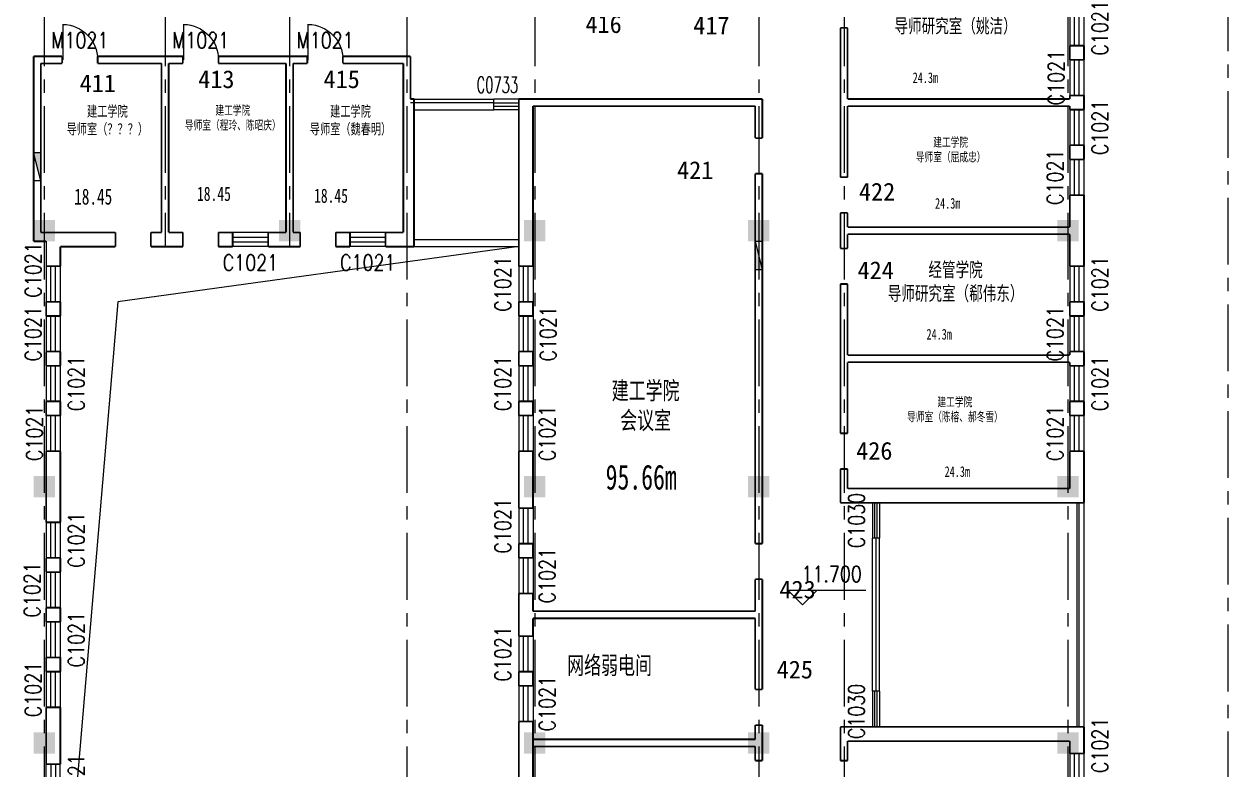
# Model space of a CAD drawing. Extents: x 2719331 to 3465925, y -270324 to -167476.
# Drawn here: x 3243542 to 3277412, y -208078 to -187111 of the extents above; entities that cross this region are included whole.
import ezdxf
from ezdxf.enums import TextEntityAlignment as Align

# ---------------------------------------------------------------- set-up
doc = ezdxf.new("R2010")
doc.units = 0
doc.header["$LTSCALE"] = 1500
doc.header["$MEASUREMENT"] = 0
doc.linetypes.add('CENTER', pattern=[2, 1.25, -0.25, 0.25, -0.25])
doc.layers.get('0').update_dxf_attribs({"linetype": 'CONTINUOUS', "lineweight": 0})
doc.layers.get('DEFPOINTS').update_dxf_attribs({"linetype": 'CONTINUOUS', "lineweight": 5})
for name, color, linetype, lineweight in [('COLUMN', 7, 'CONTINUOUS', 5), ('DOTE', 7, 'CENTER', 5), ('OTHER', 7, 'CONTINUOUS', 5), ('PUB_DIM', 250, 'CONTINUOUS', 5), ('WALL', 7, 'CONTINUOUS', 5), ('WINDOW', 7, 'CONTINUOUS', 5), ('WINDOW_TEXT', 7, 'CONTINUOUS', 5), ('我的', 7, 'CONTINUOUS', 5), ('消火栓', 7, 'CONTINUOUS', 5), ('看线', 7, 'CONTINUOUS', 5)]:
    doc.layers.add(name, color=color, linetype=linetype, lineweight=lineweight)
doc.layers.add('中文', color=4, linetype='CONTINUOUS')
doc.layers.add('地面', color=250, linetype='CONTINUOUS')
doc.styles.add('_SIMPLEX', font='SIMPLEX.shx', dxfattribs={"width": 0.6})
doc.styles.add('DIM_FONT', font='romans.shx', dxfattribs={"width": 0.6})
doc.styles.add('HZ4', font='SimSun.ttf', dxfattribs={"width": 0.7, "height": 700})
doc.styles.add('SIMPLEX', font='SIMPLEX.SHX', dxfattribs={"width": 0.6})
doc.styles.get("Standard").update_dxf_attribs({"font": 'SIMHEI.TTF', "height": 1.2})

# ---------------------------------------------------------------- blocks, each defined once
blk = doc.blocks.new('_FZH')
blk.add_solid([(0.5, -0.5), (-0.5, -0.5), (0.5, 0.5), (-0.5, 0.5)])
blk = doc.blocks.new('A$C68C06AB7')
at = {"layer": '消火栓'}
blk.add_hatch(color=256, dxfattribs=at).paths.add_polyline_path([(800, 200), (0, 200), (800, 0)])
blk.add_line((0, 200), (800, 0), dxfattribs=at)
blk.add_lwpolyline([(0, 200), (0, 0), (800, 0), (800, 200)], close=True, dxfattribs=at)
blk = doc.blocks.new('_WBLK')
for p, q in [((-0.5, 0.5), (0.5, 0.5)), ((0.5, 0.167), (-0.5, 0.167)), ((0.5, -0.167), (-0.5, -0.167)), ((-0.5, -0.5), (0.5, -0.5))]:
    blk.add_line(p, q)
at = {"layer": 'WINDOW_TEXT', "style": 'SIMPLEX', "flags": 9}
blk.add_attdef('A', text='', height=1, dxfattribs=at).set_placement((0, 1.5), align=Align.MIDDLE)
blk = doc.blocks.new('M_A2ZXL')
blk.add_line((-0.472, 0), (-0.472, -1))
blk.add_arc((-0.5, 0), 1, 271.6231, 0)
blk = doc.blocks.new('M_B0OPK')
for p, q in [((-0.5, 0.5), (0.5, 0.5)), ((0.5, 0.167), (-0.5, 0.167)), ((0.5, -0.167), (-0.5, -0.167)), ((-0.5, -0.5), (0.5, -0.5))]:
    blk.add_line(p, q)

msp = doc.modelspace()

# ---------------------------------------------------------------- linework, layer by layer
at = {"lineweight": 0}
for p, q in [((3256756.8, -189326.9), (3257456.8, -189326.9)), ((3257461.1, -189217.4), (3256761.1, -189217.4)), ((3256756.8, -189420.8), (3257456.8, -189420.8)), ((3257461.1, -189517.4), (3256761.1, -189517.4))]:
    msp.add_line(p, q, dxfattribs=at)
at = {"layer": 'DEFPOINTS', "linetype": 'ByBlock', "lineweight": 0}
msp.add_point((3257069.1, -188103.9), dxfattribs=at)
at = {"layer": 'DOTE', "lineweight": 0}
for p, q in [((3277411.6, -176994.2), (3277411.2, -214517.4)), ((3244111.1, -177417.3), (3244111.1, -222117.4)), ((3247511.1, -177417.3), (3247511.1, -193367.2)), ((3251011.1, -177417.3), (3251011.1, -193367.2)), ((3254311.1, -177417.3), (3254311.1, -214517.4)), ((3257911.1, -177417.3), (3257911.1, -214617.4)), ((3264211.1, -177417.3), (3264211.1, -222117.4)), ((3266611.1, -177417.3), (3266611.1, -214517.4)), ((3272911.1, -177417.3), (3272911.1, -243748.6))]:
    msp.add_line(p, q, dxfattribs=at)
at = {"layer": 'OTHER', "lineweight": 0}
msp.add_lwpolyline([(3257461.2, -193367.2), (3246179.6, -194917.4), (3244561.1, -214017.4)], dxfattribs=at)
at = {"layer": 'PUB_DIM', "lineweight": 0}
for p, q in [((3265443.6, -203433.9), (3265031.1, -203021.4)), ((3265031.1, -203021.4), (3267227.3, -203021.4)), ((3265856.1, -203021.4), (3265443.6, -203433.9))]:
    msp.add_line(p, q, dxfattribs=at)
at = {"layer": 'WALL', "lineweight": 0}
msp.add_line((3244161.1, -193217.4), (3244161.1, -193917.4), dxfattribs=at)
at = {"layer": 'WALL', "lineweight": 0, "const_width": 50}
for points in [[(3266511.1, -187217.4), (3266511.1, -191417.4)], [(3266511.1, -187217.4), (3266711.1, -187217.4)], [(3266711.1, -187217.4), (3266711.1, -189217.5)], [(3273361.1, -187717.4), (3272961.1, -187717.4)], [(3272961.1, -187717.4), (3272961.1, -188117.4)], [(3273361.1, -188117.4), (3273361.1, -187717.4)], [(3244611.1, -188017.4), (3243811.1, -188017.4)], [(3243811.1, -188017.4), (3243811.1, -193217.4)], [(3244611.1, -188217.4), (3244011.1, -188217.4)], [(3244011.1, -188217.4), (3244011.1, -192967.2)], [(3244611.1, -188017.4), (3244611.1, -188217.4)], [(3248011.1, -188017.4), (3245611.1, -188017.4)], [(3245611.1, -188017.4), (3245611.1, -188217.4)], [(3247411.1, -188217.4), (3245611.1, -188217.4)], [(3247411.1, -188217.4), (3247411.1, -192967.2)], [(3247611.1, -188217.4), (3247611.1, -192967.2)], [(3248011.1, -188217.4), (3247611.1, -188217.4)], [(3248011.1, -188017.4), (3248011.1, -188217.4)], [(3249011.1, -188017.4), (3249011.1, -188217.4)], [(3251511.1, -188017.4), (3249011.1, -188017.4)], [(3250911.1, -188217.4), (3249011.1, -188217.4)], [(3250911.1, -188217.4), (3250911.1, -192967.2)], [(3251111.1, -188217.4), (3251111.1, -192967.2)], [(3251511.1, -188217.4), (3251111.1, -188217.4)], [(3251511.1, -188017.4), (3251511.1, -188217.4)], [(3252511.1, -188017.4), (3252511.1, -188217.4)], [(3254411.1, -188017.4), (3252511.1, -188017.4)], [(3254211.1, -188217.4), (3252511.1, -188217.4)], [(3254211.1, -188217.4), (3254211.1, -192967.2)], [(3254411.1, -188017.4), (3254411.1, -189217.4)], [(3273361.1, -188117.4), (3272961.1, -188117.4)], [(3254410.7, -189213.9), (3254518.3, -189213.9)], [(3254511.1, -189217.4), (3254511.1, -193367.2)], [(3264311.1, -189217.4), (3257461.1, -189217.4)], [(3257461.1, -193917.4), (3257461.1, -189217.4)], [(3259311.1, -189217.4), (3257661.1, -189217.4)], [(3264311.1, -190317.4), (3264311.1, -189217.4)], [(3272961.1, -189217.5), (3266711.1, -189217.5)], [(3273361.1, -189117.4), (3272961.1, -189117.4)], [(3272961.1, -189117.4), (3272961.1, -189217.5)], [(3273361.1, -189517.4), (3273361.1, -189117.4)], [(3264111.1, -189417.4), (3257861.1, -189417.4)], [(3257861.1, -193917.4), (3257861.1, -189417.4)], [(3264111.1, -190317.4), (3264111.1, -189417.4)], [(3266711.1, -189417.5), (3266711.1, -191417.4)], [(3272961.1, -189417.5), (3266711.1, -189417.5)], [(3272961.1, -189417.5), (3272961.1, -189517.4)], [(3273361.1, -189517.4), (3272961.1, -189517.4)], [(3264111.1, -190317.4), (3264311.1, -190317.4)], [(3273361.1, -190517.4), (3272961.1, -190517.4)], [(3272961.1, -190517.4), (3272961.1, -190917.4)], [(3273361.1, -190917.4), (3273361.1, -190517.4)], [(3273361.1, -190917.4), (3272961.1, -190917.4)], [(3264111.1, -191317.4), (3264311.1, -191317.4)], [(3264111.1, -201717.4), (3264111.1, -191317.4)], [(3264311.1, -201717.4), (3264311.1, -191317.4)], [(3266511.1, -191417.4), (3266711.1, -191417.4)], [(3273361.1, -191917.4), (3272961.1, -191917.4)], [(3272961.1, -191917.4), (3272961.1, -192817.5)], [(3273361.1, -193917.4), (3273361.1, -191917.4)], [(3266511.1, -192417.4), (3266511.1, -193417.4)], [(3266511.1, -192417.4), (3266711.1, -192417.4)], [(3266711.1, -192417.4), (3266711.1, -192817.4)], [(3244011.1, -192967.2), (3246111.1, -192967.2)], [(3246111.1, -193367.2), (3246111.1, -192967.2)], [(3247111.1, -193367.2), (3247111.1, -192967.2)], [(3247111.1, -192967.2), (3247411.1, -192967.2)], [(3247611.1, -192967.2), (3248011.1, -192967.2)], [(3248011.1, -193367.2), (3248011.1, -192967.2)], [(3249011.1, -193367.2), (3249011.1, -192967.2)], [(3249011.1, -192967.2), (3249411.1, -192967.2)], [(3249411.1, -193367.2), (3249411.1, -192967.2)], [(3250411.1, -193367.2), (3250411.1, -192967.2)], [(3250411.1, -192967.2), (3250911.1, -192967.2)], [(3251111.1, -192967.2), (3251311.1, -192967.2)], [(3251311.1, -193367.2), (3251311.1, -192967.2)], [(3252311.1, -193367.2), (3252311.1, -192967.2)], [(3252311.1, -192967.2), (3252711.1, -192967.2)], [(3252711.1, -193367.2), (3252711.1, -192967.2)], [(3253711.1, -193367.2), (3253711.1, -192967.2)], [(3253711.1, -192967.2), (3254211.1, -192967.2)], [(3266711.1, -192817.4), (3272961.1, -192817.5)], [(3266711.1, -193017.4), (3266711.1, -193417.4)], [(3266711.1, -193017.4), (3272961.1, -193017.5)], [(3272961.1, -193017.5), (3272961.1, -193917.4)], [(3243811.1, -193217.4), (3244161.1, -193217.4)], [(3244561.1, -193367.2), (3244561.1, -193917.4)], [(3244561.1, -193367.2), (3246111.1, -193367.2)], [(3247111.1, -193367.2), (3248011.1, -193367.2)], [(3249011.1, -193367.2), (3249411.1, -193367.2)], [(3250411.1, -193367.2), (3251311.1, -193367.2)], [(3252311.1, -193367.2), (3252711.1, -193367.2)], [(3253711.1, -193367.2), (3254511.1, -193367.2)], [(3266511.1, -193417.4), (3266711.1, -193417.4)], [(3244561.1, -193917.4), (3244161.1, -193917.4)], [(3257861.1, -193917.4), (3257461.1, -193917.4)], [(3273361.1, -193917.4), (3272961.1, -193917.4)], [(3266511.1, -194417.4), (3266511.1, -198617.4)], [(3266511.1, -194417.4), (3266711.1, -194417.4)], [(3266711.1, -196417.5), (3266711.1, -194417.4)], [(3244561.1, -194917.4), (3244161.1, -194917.4)], [(3244161.1, -194917.4), (3244161.1, -195317.4)], [(3244561.1, -194917.4), (3244561.1, -195317.4)], [(3257461.1, -195317.4), (3257461.1, -194917.4)], [(3257861.1, -194917.4), (3257461.1, -194917.4)], [(3257861.1, -195317.4), (3257861.1, -194917.4)], [(3273361.1, -194917.4), (3272961.1, -194917.4)], [(3272961.1, -194917.4), (3272961.1, -195317.4)], [(3273361.1, -195317.4), (3273361.1, -194917.4)], [(3244561.1, -195317.4), (3244161.1, -195317.4)], [(3257861.1, -195317.4), (3257461.1, -195317.4)], [(3273361.1, -195317.4), (3272961.1, -195317.4)], [(3244561.1, -196317.4), (3244161.1, -196317.4)], [(3244161.1, -196317.4), (3244161.1, -196717.4)], [(3244561.1, -196317.4), (3244561.1, -196717.4)], [(3257461.1, -196717.4), (3257461.1, -196317.4)], [(3257861.1, -196317.4), (3257461.1, -196317.4)], [(3257861.1, -196717.4), (3257861.1, -196317.4)], [(3272961.1, -196417.5), (3266711.1, -196417.5)], [(3273361.1, -196317.4), (3272961.1, -196317.4)], [(3272961.1, -196417.5), (3272961.1, -196317.4)], [(3273361.1, -196717.4), (3273361.1, -196317.4)], [(3244561.1, -196717.4), (3244161.1, -196717.4)], [(3257861.1, -196717.4), (3257461.1, -196717.4)], [(3266711.1, -196617.5), (3266711.1, -198617.4)], [(3272961.1, -196617.5), (3266711.1, -196617.5)], [(3272961.1, -196617.5), (3272961.1, -196717.4)], [(3273361.1, -196717.4), (3272961.1, -196717.4)], [(3244561.1, -197717.4), (3244161.1, -197717.4)], [(3244161.1, -197717.4), (3244161.1, -198117.4)], [(3244561.1, -197717.4), (3244561.1, -198117.4)], [(3257461.1, -198117.4), (3257461.1, -197717.4)], [(3257861.1, -197717.4), (3257461.1, -197717.4)], [(3257861.1, -198117.4), (3257861.1, -197717.4)], [(3273361.1, -197717.4), (3272961.1, -197717.4)], [(3272961.1, -197717.4), (3272961.1, -198117.4)], [(3273361.1, -198117.4), (3273361.1, -197717.4)], [(3244561.1, -198117.4), (3244161.1, -198117.4)], [(3257861.1, -198117.4), (3257461.1, -198117.4)], [(3273361.1, -198117.4), (3272961.1, -198117.4)], [(3266511.1, -198617.4), (3266711.1, -198617.4)], [(3244561.1, -199117.4), (3244161.1, -199117.4)], [(3244161.1, -199117.4), (3244161.1, -201117.4)], [(3244561.1, -199117.4), (3244561.1, -201117.4)], [(3257461.1, -200717.4), (3257461.1, -199117.4)], [(3257861.1, -199117.4), (3257461.1, -199117.4)], [(3257861.1, -200717.4), (3257861.1, -199117.4)], [(3273361.1, -199117.4), (3272961.1, -199117.4)], [(3272961.1, -199117.4), (3272961.1, -200167.4)], [(3273361.1, -200567.4), (3273361.1, -199117.4)], [(3266511.1, -199617.4), (3266711.1, -199617.4)], [(3266511.1, -199617.4), (3266511.1, -200567.4)], [(3266711.1, -199617.4), (3266711.1, -200167.4)], [(3272961.1, -200167.4), (3266711.1, -200167.4)], [(3257861.1, -200717.4), (3257461.1, -200717.4)], [(3273361.1, -200567.4), (3266511.1, -200567.4)], [(3244561.1, -201117.4), (3244161.1, -201117.4)], [(3257461.1, -202117.4), (3257461.1, -201717.4)], [(3257861.1, -201717.4), (3257461.1, -201717.4)], [(3257861.1, -202117.4), (3257861.1, -201717.4)], [(3264111.1, -201717.4), (3264311.1, -201717.4)], [(3244561.1, -202117.4), (3244161.1, -202117.4)], [(3244161.1, -202117.4), (3244161.1, -202517.4)], [(3244561.1, -202117.4), (3244561.1, -202517.4)], [(3257861.1, -202117.4), (3257461.1, -202117.4)], [(3244561.1, -202517.4), (3244161.1, -202517.4)], [(3264111.1, -202717.4), (3264311.1, -202717.4)], [(3264111.1, -203617.4), (3264111.1, -202717.4)], [(3264311.1, -205817.4), (3264311.1, -202717.4)], [(3257461.1, -204317.4), (3257461.1, -203117.4)], [(3257861.1, -203117.4), (3257461.1, -203117.4)], [(3257861.1, -203617.4), (3257861.1, -203117.4)], [(3244561.1, -203517.4), (3244161.1, -203517.4)], [(3244161.1, -203517.4), (3244161.1, -203917.4)], [(3244561.1, -203517.4), (3244561.1, -203917.4)], [(3244561.1, -203917.4), (3244161.1, -203917.4)], [(3264111.1, -203617.4), (3257861.1, -203617.4)], [(3257861.1, -204317.4), (3257861.1, -203817.4)], [(3257861.1, -203817.4), (3264111.1, -203817.4)], [(3264111.1, -205817.4), (3264111.1, -203817.4)], [(3257861.1, -204317.4), (3257461.1, -204317.4)], [(3244561.1, -204917.4), (3244161.1, -204917.4)], [(3244161.1, -204917.4), (3244161.1, -205317.4)], [(3244561.1, -204917.4), (3244561.1, -205317.4)], [(3244561.1, -205317.4), (3244161.1, -205317.4)], [(3257461.1, -205717.4), (3257461.1, -205317.4)], [(3257861.1, -205317.4), (3257461.1, -205317.4)], [(3257861.1, -205717.4), (3257861.1, -205317.4)], [(3257861.1, -205717.4), (3257461.1, -205717.4)], [(3264311.1, -205817.4), (3264111.1, -205817.4)], [(3244561.1, -206317.4), (3244161.1, -206317.4)], [(3244161.1, -206317.4), (3244161.1, -207917.4)], [(3244561.1, -206317.4), (3244561.1, -207917.4)], [(3257461.1, -208317.4), (3257461.1, -206717.4)], [(3257861.1, -206717.4), (3257461.1, -206717.4)], [(3257861.1, -208317.4), (3257861.1, -206717.4)], [(3264311.1, -206817.4), (3264111.1, -206817.4)], [(3264111.1, -207217.4), (3264111.1, -206817.4)], [(3264311.1, -207817.4), (3264311.1, -206817.4)], [(3266511.1, -206867.4), (3266511.1, -207817.4)], [(3266511.1, -206867.4), (3273361.1, -206867.4)], [(3273361.1, -207617.4), (3273361.1, -206867.4)], [(3257861.1, -207217.4), (3264111.1, -207217.4)], [(3266711.1, -207267.4), (3266711.1, -207817.4)], [(3266711.1, -207267.4), (3272961.1, -207267.4)], [(3272961.1, -207267.4), (3272961.1, -207617.4)], [(3257861.1, -207417.4), (3264111.1, -207417.4)], [(3264111.1, -207817.4), (3264111.1, -207417.4)], [(3273361.1, -207617.4), (3272961.1, -207617.4)], [(3244561.1, -207917.4), (3244161.1, -207917.4)], [(3264311.1, -207817.4), (3264111.1, -207817.4)], [(3266711.1, -207817.4), (3266511.1, -207817.4)]]:
    msp.add_lwpolyline(points, dxfattribs=at)
at = {"layer": 'WINDOW', "lineweight": 0}
for p, q in [((3254411.1, -189217.4), (3256761.1, -189217.4)), ((3254411.1, -189317.4), (3256761.1, -189317.4)), ((3256761.1, -189517.4), (3256761.1, -189217.4)), ((3254511.1, -189517.4), (3256761.1, -189517.4)), ((3267611.1, -201567.4), (3267411.1, -201567.4)), ((3267411.1, -205867.4), (3267411.1, -201567.4)), ((3267611.1, -201567.4), (3267411.1, -201567.4)), ((3267511.1, -205867.4), (3267511.1, -201567.4)), ((3267611.1, -205867.4), (3267611.1, -201567.4)), ((3267611.1, -205867.4), (3267411.1, -205867.4)), ((3267611.1, -205867.4), (3267411.1, -205867.4))]:
    msp.add_line(p, q, dxfattribs=at)
at = {"layer": '看线', "lineweight": 0}
for p, q in [((3254511.1, -193167.2), (3257461.1, -193167.2)), ((3254511.1, -193367.2), (3257461.1, -193367.2)), ((3273159.1, -200567.4), (3273159.1, -206867.4)), ((3273219.1, -200567.4), (3273219.1, -206867.4)), ((3273359.1, -200567.4), (3273359.1, -206867.4))]:
    msp.add_line(p, q, dxfattribs=at)

# ---------------------------------------------------------------- block references
at = {"layer": 'COLUMN', "lineweight": 0, "xscale": 600, "yscale": 600, "zscale": 600}
for p in [(3244111.1, -192917.4), (3251011.1, -192917.4), (3257911.1, -192917.4), (3264211.1, -192917.4), (3272911.1, -192917.4), (3244111.1, -200117.4), (3257911.1, -200117.4), (3264211.1, -200117.4), (3272911.1, -200117.4), (3244111.1, -207317.4), (3257911.1, -207317.4), (3264211.1, -207317.4), (3272911.3, -207317.4)]:
    msp.add_blockref('_FZH', p, dxfattribs=at)
at = {"layer": 'WINDOW', "lineweight": 0}
ref = msp.add_blockref('_WBLK', (3273161.1, -187217.4), dxfattribs=dict(at, xscale=1000, yscale=400.000000053551, zscale=1000, rotation=270))
ref.add_attrib('A', 'C1021', dxfattribs={"layer": 'WINDOW_TEXT', "height": 450, "rotation": 90, "style": '_SIMPLEX', "width": 0.8, "flags": 8}).set_placement((3273811.1, -187217.4), align=Align.MIDDLE)
ref = msp.add_blockref('M_A2ZXL', (3245111.1, -188117.4), dxfattribs=dict(at, xscale=1000, yscale=-1000, zscale=1000))
ref.add_attrib('A', 'M1021', dxfattribs={"layer": 'WINDOW_TEXT', "height": 450, "style": '_SIMPLEX', "width": 0.8, "flags": 8}).set_placement((3245111.1, -187567.4), align=Align.MIDDLE)
ref = msp.add_blockref('M_A2ZXL', (3248511.1, -188117.4), dxfattribs=dict(at, xscale=1000, yscale=-1000, zscale=1000))
ref.add_attrib('A', 'M1021', dxfattribs={"layer": 'WINDOW_TEXT', "height": 450, "style": '_SIMPLEX', "width": 0.8, "flags": 8}).set_placement((3248511.1, -187567.4), align=Align.MIDDLE)
ref = msp.add_blockref('M_A2ZXL', (3252011.1, -188117.4), dxfattribs=dict(at, xscale=1000, yscale=-1000, zscale=1000))
ref.add_attrib('A', 'M1021', dxfattribs={"layer": 'WINDOW_TEXT', "height": 450, "style": '_SIMPLEX', "width": 0.8, "flags": 8}).set_placement((3252011.1, -187567.4), align=Align.MIDDLE)
ref = msp.add_blockref('_WBLK', (3273161.1, -188617.4), dxfattribs=dict(at, xscale=1000, yscale=400.000000053551, zscale=1000, rotation=270))
ref.add_attrib('A', 'C1021', dxfattribs={"layer": 'WINDOW_TEXT', "height": 450, "rotation": 90, "style": '_SIMPLEX', "width": 0.8, "flags": 8}).set_placement((3272577.2, -188617.4), align=Align.MIDDLE)
ref = msp.add_blockref('_WBLK', (3273161.1, -190017.4), dxfattribs=dict(at, xscale=1000, yscale=400.000000053551, zscale=1000, rotation=270))
ref.add_attrib('A', 'C1021', dxfattribs={"layer": 'WINDOW_TEXT', "height": 450, "rotation": 90, "style": '_SIMPLEX', "width": 0.8, "flags": 8}).set_placement((3273811.1, -190017.4), align=Align.MIDDLE)
ref = msp.add_blockref('_WBLK', (3273161.1, -191417.4), dxfattribs=dict(at, xscale=1000, yscale=400.000000053551, zscale=1000, rotation=270))
ref.add_attrib('A', 'C1021', dxfattribs={"layer": 'WINDOW_TEXT', "height": 450, "rotation": 90, "style": '_SIMPLEX', "width": 0.8, "flags": 8}).set_placement((3272546.8, -191417.4), align=Align.MIDDLE)
ref = msp.add_blockref('_WBLK', (3249911.1, -193167.2), dxfattribs=dict(at, xscale=1000, yscale=400.000000053551, zscale=1000, rotation=180))
ref.add_attrib('A', 'C1021', dxfattribs={"layer": 'WINDOW_TEXT', "height": 450, "style": '_SIMPLEX', "width": 0.8, "flags": 8}).set_placement((3249911.1, -193817.2), align=Align.MIDDLE)
ref = msp.add_blockref('_WBLK', (3253211.1, -193167.2), dxfattribs=dict(at, xscale=1000, yscale=400.000000053551, zscale=1000, rotation=180))
ref.add_attrib('A', 'C1021', dxfattribs={"layer": 'WINDOW_TEXT', "height": 450, "style": '_SIMPLEX', "width": 0.8, "flags": 8}).set_placement((3253211.1, -193817.2), align=Align.MIDDLE)
ref = msp.add_blockref('_WBLK', (3244361.1, -194417.4), dxfattribs=dict(at, xscale=1000, yscale=400.000000053551, zscale=1000, rotation=270))
ref.add_attrib('A', 'C1021', dxfattribs={"layer": 'WINDOW_TEXT', "height": 450, "rotation": 90, "style": '_SIMPLEX', "width": 0.8, "flags": 8}).set_placement((3243797.7, -194023.2), align=Align.MIDDLE)
ref = msp.add_blockref('_WBLK', (3257661.1, -194417.4), dxfattribs=dict(at, xscale=-1000, yscale=400.000000053551, zscale=1000, rotation=90))
ref.add_attrib('A', 'C1021', dxfattribs={"layer": 'WINDOW_TEXT', "height": 450, "rotation": 90, "style": '_SIMPLEX', "width": 0.8, "flags": 8}).set_placement((3257011.1, -194417.4), align=Align.MIDDLE)
ref = msp.add_blockref('_WBLK', (3273161.1, -194417.4), dxfattribs=dict(at, xscale=1000, yscale=400.000000053551, zscale=1000, rotation=270))
ref.add_attrib('A', 'C1021', dxfattribs={"layer": 'WINDOW_TEXT', "height": 450, "rotation": 90, "style": '_SIMPLEX', "width": 0.8, "flags": 8}).set_placement((3273811.1, -194417.4), align=Align.MIDDLE)
ref = msp.add_blockref('_WBLK', (3244361.1, -195817.4), dxfattribs=dict(at, xscale=1000, yscale=400.000000053551, zscale=1000, rotation=270))
ref.add_attrib('A', 'C1021', dxfattribs={"layer": 'WINDOW_TEXT', "height": 450, "rotation": 90, "style": '_SIMPLEX', "width": 0.8, "flags": 8}).set_placement((3243794.8, -195817.4), align=Align.MIDDLE)
ref = msp.add_blockref('_WBLK', (3257661.1, -195817.4), dxfattribs=dict(at, xscale=-1000, yscale=400.000000053551, zscale=1000, rotation=90))
ref.add_attrib('A', 'C1021', dxfattribs={"layer": 'WINDOW_TEXT', "height": 450, "rotation": 90, "style": '_SIMPLEX', "width": 0.8, "flags": 8}).set_placement((3258282.9, -195817.4), align=Align.MIDDLE)
ref = msp.add_blockref('_WBLK', (3273161.1, -195817.4), dxfattribs=dict(at, xscale=1000, yscale=400.000000053551, zscale=1000, rotation=270))
ref.add_attrib('A', 'C1021', dxfattribs={"layer": 'WINDOW_TEXT', "height": 450, "rotation": 90, "style": '_SIMPLEX', "width": 0.8, "flags": 8}).set_placement((3272546.8, -195817.4), align=Align.MIDDLE)
ref = msp.add_blockref('_WBLK', (3244361.1, -197217.4), dxfattribs=dict(at, xscale=1000, yscale=400.000000053551, zscale=1000, rotation=270))
ref.add_attrib('A', 'C1021', dxfattribs={"layer": 'WINDOW_TEXT', "height": 450, "rotation": 90, "style": '_SIMPLEX', "width": 0.8, "flags": 8}).set_placement((3245011.1, -197217.4), align=Align.MIDDLE)
ref = msp.add_blockref('_WBLK', (3257661.1, -197217.4), dxfattribs=dict(at, xscale=-1000, yscale=400.000000053551, zscale=1000, rotation=90))
ref.add_attrib('A', 'C1021', dxfattribs={"layer": 'WINDOW_TEXT', "height": 450, "rotation": 90, "style": '_SIMPLEX', "width": 0.8, "flags": 8}).set_placement((3257011.1, -197217.4), align=Align.MIDDLE)
ref = msp.add_blockref('_WBLK', (3273161.1, -197217.4), dxfattribs=dict(at, xscale=1000, yscale=400.000000053551, zscale=1000, rotation=270))
ref.add_attrib('A', 'C1021', dxfattribs={"layer": 'WINDOW_TEXT', "height": 450, "rotation": 90, "style": '_SIMPLEX', "width": 0.8, "flags": 8}).set_placement((3273811.1, -197217.4), align=Align.MIDDLE)
ref = msp.add_blockref('_WBLK', (3244361.1, -198617.4), dxfattribs=dict(at, xscale=1000, yscale=400.000000053551, zscale=1000, rotation=270))
ref.add_attrib('A', 'C1021', dxfattribs={"layer": 'WINDOW_TEXT', "height": 450, "rotation": 90, "style": '_SIMPLEX', "width": 0.8, "flags": 8}).set_placement((3243832.1, -198617.4), align=Align.MIDDLE)
ref = msp.add_blockref('_WBLK', (3257661.1, -198617.4), dxfattribs=dict(at, xscale=-1000, yscale=400.000000053551, zscale=1000, rotation=90))
ref.add_attrib('A', 'C1021', dxfattribs={"layer": 'WINDOW_TEXT', "height": 450, "rotation": 90, "style": '_SIMPLEX', "width": 0.8, "flags": 8}).set_placement((3258260.9, -198617.4), align=Align.MIDDLE)
ref = msp.add_blockref('_WBLK', (3273161.1, -198617.4), dxfattribs=dict(at, xscale=1000, yscale=400.000000053551, zscale=1000, rotation=270))
ref.add_attrib('A', 'C1021', dxfattribs={"layer": 'WINDOW_TEXT', "height": 450, "rotation": 90, "style": '_SIMPLEX', "width": 0.8, "flags": 8}).set_placement((3272546.8, -198617.4), align=Align.MIDDLE)
ref = msp.add_blockref('M_B0OPK', (3267511.1, -201067.4), dxfattribs=dict(at, xscale=-1000, yscale=200.0000023199245, zscale=1000, rotation=89.99999986700003))
ref.add_attrib('A', 'C1030', dxfattribs={"layer": 'WINDOW_TEXT', "height": 450, "rotation": 90, "style": '_SIMPLEX', "width": 0.8, "flags": 8}).set_placement((3266961.1, -201067.4), align=Align.MIDDLE)
ref = msp.add_blockref('_WBLK', (3257661.1, -201217.4), dxfattribs=dict(at, xscale=-1000, yscale=400.000000053551, zscale=1000, rotation=90))
ref.add_attrib('A', 'C1021', dxfattribs={"layer": 'WINDOW_TEXT', "height": 450, "rotation": 90, "style": '_SIMPLEX', "width": 0.8, "flags": 8}).set_placement((3257011.1, -201217.4), align=Align.MIDDLE)
ref = msp.add_blockref('_WBLK', (3244361.1, -201617.4), dxfattribs=dict(at, xscale=1000, yscale=400.000000053551, zscale=1000, rotation=270))
ref.add_attrib('A', 'C1021', dxfattribs={"layer": 'WINDOW_TEXT', "height": 450, "rotation": 90, "style": '_SIMPLEX', "width": 0.8, "flags": 8}).set_placement((3245011.1, -201617.4), align=Align.MIDDLE)
ref = msp.add_blockref('_WBLK', (3257661.1, -202617.4), dxfattribs=dict(at, xscale=-1000, yscale=400.000000053551, zscale=1000, rotation=90))
ref.add_attrib('A', 'C1021', dxfattribs={"layer": 'WINDOW_TEXT', "height": 450, "rotation": 90, "style": '_SIMPLEX', "width": 0.8, "flags": 8}).set_placement((3258255.7, -202617.4), align=Align.MIDDLE)
ref = msp.add_blockref('_WBLK', (3244361.1, -203017.4), dxfattribs=dict(at, xscale=1000, yscale=400.000000053551, zscale=1000, rotation=270))
ref.add_attrib('A', 'C1021', dxfattribs={"layer": 'WINDOW_TEXT', "height": 450, "rotation": 90, "style": '_SIMPLEX', "width": 0.8, "flags": 8}).set_placement((3243766.9, -203017.4), align=Align.MIDDLE)
ref = msp.add_blockref('_WBLK', (3244361.1, -204417.4), dxfattribs=dict(at, xscale=1000, yscale=400.000000053551, zscale=1000, rotation=270))
ref.add_attrib('A', 'C1021', dxfattribs={"layer": 'WINDOW_TEXT', "height": 450, "rotation": 90, "style": '_SIMPLEX', "width": 0.8, "flags": 8}).set_placement((3245011.1, -204417.4), align=Align.MIDDLE)
ref = msp.add_blockref('_WBLK', (3257661.1, -204817.4), dxfattribs=dict(at, xscale=-1000, yscale=400.000000053551, zscale=1000, rotation=90))
ref.add_attrib('A', 'C1021', dxfattribs={"layer": 'WINDOW_TEXT', "height": 450, "rotation": 90, "style": '_SIMPLEX', "width": 0.8, "flags": 8}).set_placement((3257011.1, -204817.4), align=Align.MIDDLE)
ref = msp.add_blockref('_WBLK', (3244361.1, -205817.4), dxfattribs=dict(at, xscale=1000, yscale=400.000000053551, zscale=1000, rotation=270))
ref.add_attrib('A', 'C1021', dxfattribs={"layer": 'WINDOW_TEXT', "height": 450, "rotation": 90, "style": '_SIMPLEX', "width": 0.8, "flags": 8}).set_placement((3243794.6, -205817.4), align=Align.MIDDLE)
ref = msp.add_blockref('_WBLK', (3257661.1, -206217.4), dxfattribs=dict(at, xscale=-1000, yscale=400.000000053551, zscale=1000, rotation=90))
ref.add_attrib('A', 'C1021', dxfattribs={"layer": 'WINDOW_TEXT', "height": 450, "rotation": 90, "style": '_SIMPLEX', "width": 0.8, "flags": 8}).set_placement((3258255.7, -206217.4), align=Align.MIDDLE)
ref = msp.add_blockref('M_B0OPK', (3267511.1, -206367.4), dxfattribs=dict(at, xscale=1000, yscale=200.0000023199245, zscale=1000, rotation=270))
ref.add_attrib('A', 'C1030', dxfattribs={"layer": 'WINDOW_TEXT', "height": 450, "rotation": 90, "style": '_SIMPLEX', "width": 0.8, "flags": 8}).set_placement((3266957.9, -206434.1), align=Align.MIDDLE)
ref = msp.add_blockref('_WBLK', (3273161.1, -208117.4), dxfattribs=dict(at, xscale=1000, yscale=400.0000000488943, zscale=1000, rotation=270))
ref.add_attrib('A', 'C1021', dxfattribs={"layer": 'WINDOW_TEXT', "height": 450, "rotation": 90, "style": '_SIMPLEX', "width": 0.8, "flags": 8}).set_placement((3273811.1, -207389.7), align=Align.MIDDLE)
ref = msp.add_blockref('_WBLK', (3244361.1, -208417.4), dxfattribs=dict(at, xscale=-1000, yscale=399.9999999240972, zscale=1000, rotation=270))
ref.add_attrib('A', 'C1021', dxfattribs={"layer": 'WINDOW_TEXT', "height": 450, "rotation": 90, "style": '_SIMPLEX', "width": 0.8, "flags": 8}).set_placement((3245011.1, -208417.4), align=Align.MIDDLE)
at = {"layer": '消火栓', "lineweight": 0, "xscale": -1}
for p, rotation in [((3243811.1, -191517.4), 270), ((3264311.1, -193217.4), 90)]:
    msp.add_blockref('A$C68C06AB7', p, dxfattribs=dict(at, rotation=rotation))

# ---------------------------------------------------------------- texts
at = {"linetype": 'ByBlock', "lineweight": 0, "insert": (3256857.5, -188817.5), "char_height": 450, "attachment_point": 5, "style": 'DIM_FONT'}
msp.add_mtext('C0733', dxfattribs=at)
at = {"layer": 'PUB_DIM', "lineweight": 0, "style": 'DIM_FONT', "width": 0.8}
msp.add_text('11.700', height=450, rotation=360, dxfattribs=at).set_placement((3266262.2, -202571.4), align=Align.MIDDLE)
at = {"layer": '中文', "char_height": 500, "width": 6011.563, "attachment_point": 1}
for s, insert in [('{\\fFangSong_GB2312|b0|i0|c134|p49;\\C0;416}', (3259336.5, -186861.2)), ('{\\fFangSong_GB2312|b0|i0|c134|p49;\\C0;417}', (3262369, -186899.1)), ('{\\fFangSong_GB2312|b0|i0|c134|p49;\\C0;411}', (3245105.9, -188524)), ('{\\fFangSong_GB2312|b0|i0|c134|p49;\\C0;413}', (3248441.6, -188410.3)), ('{\\fFangSong_GB2312|b0|i0|c134|p49;\\C0;415}', (3251966.9, -188410.3)), ('{\\fFangSong_GB2312|b0|i0|c134|p49;\\C0;421}', (3261913.5, -190966.1)), ('{\\fFangSong_GB2312|b0|i0|c134|p49;\\C0;422}', (3267030.8, -191572.1)), ('{\\fFangSong_GB2312|b0|i0|c134|p49;\\C0;424}', (3266991.5, -193780.6)), ('{\\fFangSong_GB2312|b0|i0|c134|p49;\\C0;426}', (3266953.6, -198856)), ('{\\fFangSong_GB2312|b0|i0|c134|p49;\\C0;423}', (3264792.9, -202757.2)), ('{\\fFangSong_GB2312|b0|i0|c134|p49;\\C0;425}', (3264716.9, -205006.2))]:
    msp.add_mtext(s, dxfattribs=dict(at, insert=insert))
at = {"layer": '地面', "lineweight": 25, "attachment_point": 1, "style": 'HZ4'}
for s, insert, char_height, width in [('{\\C3;24.3m}', (3268542, -188467.8), 300, 2752.52), ('{\\C3;18.45}', (3248406.9, -191681.8), 400, 2158.84), ('{\\C3;18.45}', (3244950.7, -191735.7), 450, 2158.84), ('{\\C3;18.45}', (3251701, -191735.7), 400, 2158.84), ('{\\C3;24.3m}', (3269170.9, -191999.4), 300, 2752.52), ('{\\C3;24.3m}', (3268931.4, -195680.5), 300, 2752.52), ('{\\C3;95.66m}', (3259904.3, -199496.6), 700, 2970.14), ('{\\C3;24.3m}', (3269440.5, -199541.2), 300, 2752.52), ('{\\fSimHei|b0|i0|c134|p2;\\C7;网络弱电间}', (3258820.2, -204887.2), 500, 4985.893)]:
    msp.add_mtext(s, dxfattribs=dict(at, insert=insert, char_height=char_height, width=width))
at = {"layer": '我的', "lineweight": 25, "attachment_point": 2, "style": 'HZ4'}
for s, insert, char_height, width in [('{\\f宋体|b0|i0|c134|p2;经管学院\\P导师研究室（姚洁）}', (3269749.3, -186291.2), 400, 3836.684), ('{\\f宋体|b0|i0|c134|p2;建工学院\\P导师室（？？？）}', (3245885.4, -189409.5), 300, 3836.684), ('{\\f宋体|b0|i0|c134|p2;建工学院\\P导师室（程玲、陈昭庆）}', (3249413.8, -189409.5), 250, 3836.684), ('{\\f宋体|b0|i0|c134|p2;建工学院\\P导师室（魏春明）}', (3252726.2, -189409.5), 300, 3836.684), ('{\\f宋体|b0|i0|c134|p2;建工学院\\P导师室（屈成忠）}', (3269610.5, -190306.7), 250, 3836.684), ('{\\f宋体|b0|i0|c134|p2;经管学院\\P导师研究室（郗伟东）}', (3269749.3, -193812.5), 400, 3836.684), ('{\\fSimHei|b0|i0|c134|p2;建工学院\\P会议室}', (3261028.2, -197163.5), 500, 3555.818), ('{\\f宋体|b0|i0|c134|p2;建工学院\\P导师室（陈榕、郝冬雪）}', (3269730.3, -197609.1), 250, 3836.684)]:
    msp.add_mtext(s, dxfattribs=dict(at, insert=insert, char_height=char_height, width=width))

doc.saveas('drawing.dxf')
